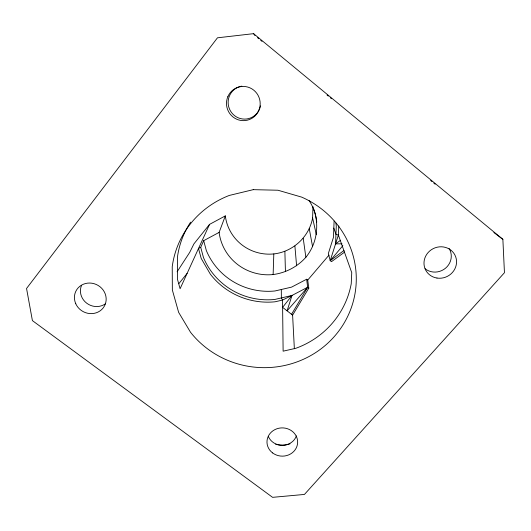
<?xml version="1.0" encoding="UTF-8"?>
<svg xmlns="http://www.w3.org/2000/svg" width="531" height="531" viewBox="0 0 531 531"><rect width="100%" height="100%" fill="white"/><g stroke="black" fill="none" stroke-linecap="round" stroke-linejoin="round"><path stroke-width="0.8" d="M313.363 208.159C319.635 224.567 317.073 243.636 305.863 257.296C297.387 266.821 285.758 272.894 273.133 274.547L273.81 253.924A44.1 43.429 4.4 0 1 225.323 215.885L209.546 224.381L193.948 243.835L189.713 252.371L177.088 271.806M316.33 234.722L312.6 217.942L312.985 206.605M334.105 221.095L333.455 237.344L328.337 253.533L330.222 260.661L331.477 261.664L344.685 252.039M343.988 250.473L330.222 260.661L335.559 243.882L336.276 226.219A69.123 67.656 4.4 0 0 335.904 223.027M338.771 225.954L338.393 235.127L335.559 243.882L342.017 243.809M273.81 253.924C292.853 251.867 309.274 236.879 312.6 217.942M294.36 348.754L292.608 315.115L308.79 288.147L307.668 287.264L292.017 295.435L287.085 310.834L307.668 287.264L306.639 279.24L291.572 287.125L274.978 290.968A66.514 65.213 4.4 0 1 206.353 250.586L203.692 240.676L219.117 232.399L225.323 215.885M292.608 315.115L282.618 307.369L292.017 295.435L282.532 300.068L275.051 301.794A71.619 70.099 4.4 0 1 210.376 274.208L201.209 258.458L198.508 248.495L200.711 247.313L203.692 240.676M209.546 224.381L180.095 288.731L177.513 279.472L177.427 257.263A87.947 85.192 4.4 0 1 190.609 222.164M291.546 314.292L307.668 287.264M178.834 283.667L187.111 273.399M330.222 260.661L342.86 245.661M308.79 288.147L307.721 280.089L329.008 255.119M335.559 243.882L340.298 240.483M292.017 295.435L274.786 299.464A69.123 67.656 4.4 0 1 203.486 257.595L200.711 247.313M253.606 33.659L217.458 37.814L26.55 288.486L32.404 320.611L272.589 497.341L304.442 494.434L504.45 272.702L502.87 239.342L253.606 33.659L254.953 35.564M493.876 232.532L502.87 239.342M306.639 279.24L307.721 280.089M257.508 37.668L258.783 38.717M260.694 40.296L261.975 41.352M327.056 95.042L328.331 96.098M330.242 97.677L331.523 98.726M430.634 180.494L431.909 181.549M433.827 183.129L435.108 184.184M333.826 228.091L335.95 234.277L338.393 235.127L351.748 272.655L351.237 283.74A87.947 85.192 4.4 0 1 295.8 348.303L283.123 351.177L282.532 300.068L281.364 297.937L281.311 289.501M309.261 228.755L312.593 246.703M303.221 238.319L305.863 257.296M294.904 246.006L296.597 265.805M284.875 251.322L285.439 271.68M273.133 274.547A49.131 48.168 4.4 0 1 219.117 232.399M309.128 200.612A49.131 48.168 4.4 0 1 316.768 222.144M259.433 109.267A16.594 16.322 77.9 0 1 231.562 112.605A16.594 16.322 77.9 0 1 241.857 86.141M260.495 105.828A16.594 16.322 77.9 0 1 259.705 108.609M449.107 248.508A15.957 15.127 -26.2 0 1 445.569 268.162A15.957 15.127 -26.2 0 1 425.085 268.732M296.404 435.898A14.908 13.779 1.4 0 1 282.645 445.323A14.908 13.779 1.4 0 1 268.354 436.502M105.51 303.739A15.618 14.669 27.8 0 1 86.785 303.254A15.618 14.669 27.8 0 1 81.422 285.685M290.039 443.836A21.95 20.324 1.4 0 1 275.629 444.195M253.241 189.66L229.299 195.435A92.407 89.254 4.4 0 0 172.23 266.735L172.349 289.999L178.628 312.341L190.543 332.293A92.407 89.254 4.4 0 0 336.349 334.152A92.407 89.254 4.4 0 0 301.674 197.12L277.965 190.231L253.241 189.66M227.865 96.642A17.125 16.839 77.2 0 0 245.282 120.55A17.125 16.839 77.2 0 0 256.865 93.436A17.125 16.839 77.2 0 0 227.865 96.642M75.774 303.772A16.096 15.08 27.6 0 0 103.127 308A16.096 15.08 27.6 0 0 91.989 283.229A16.096 15.08 27.6 0 0 75.774 303.772M272.622 452.936A15.339 14.131 1.4 0 0 297.453 444.334A15.339 14.131 1.4 0 0 276.857 428.789A15.339 14.131 1.4 0 0 272.622 452.936M436.98 278.052A16.448 15.565 -25.8 0 0 455.724 256.918A16.448 15.565 -25.8 0 0 428.099 252.577A16.448 15.565 -25.8 0 0 436.98 278.052"/></g></svg>
